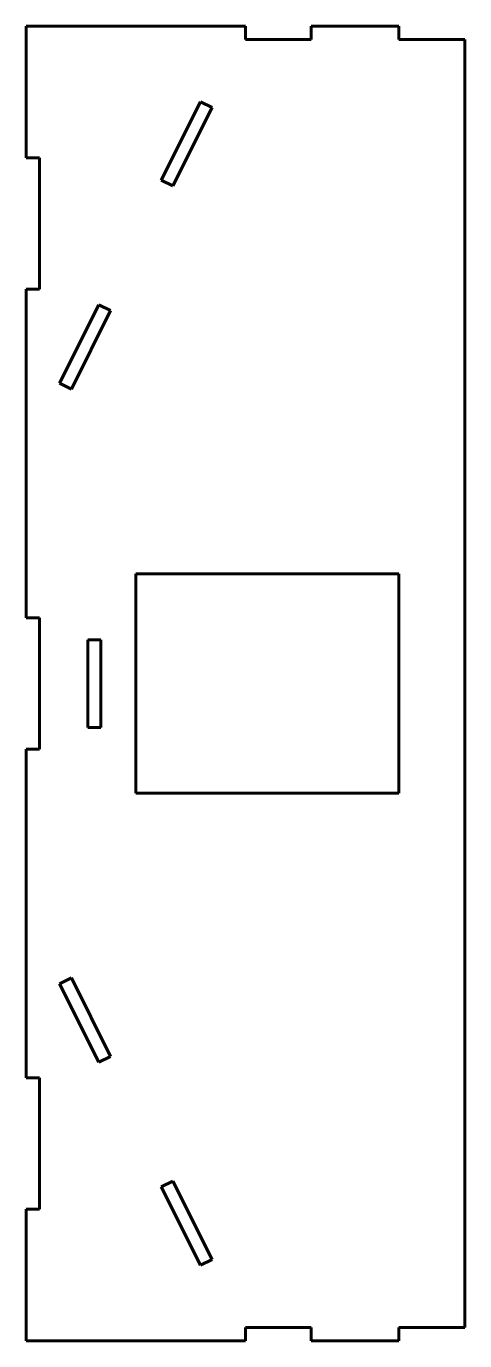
# Model space of a CAD drawing. Header units: millimetres. Extents: x 60 to 160, y 2 to 302.
import ezdxf

# ---------------------------------------------------------------- set-up
doc = ezdxf.new("R2010")
doc.units = ezdxf.units.MM
doc.linetypes.add('K5LT_BASIC', pattern=[0])
doc.layers.add('Системный слой (1)', color=251, linetype='Continuous', true_color=0x6c6c6c)

msp = doc.modelspace()

# ---------------------------------------------------------------- linework, layer by layer
at = {"layer": 'Системный слой (1)', "color": 150, "linetype": 'K5LT_BASIC', "lineweight": 60, "true_color": 0x0080ff}
for p, q in [((109.82, 302.4), (59.82, 302.4)), ((59.82, 302.4), (59.82, 272.4)), ((109.82, 302.4), (109.82, 299.4)), ((144.82, 302.4), (124.82, 302.4)), ((124.82, 299.4), (124.82, 302.4)), ((144.82, 302.4), (144.82, 299.4)), ((109.82, 299.4), (124.82, 299.4)), ((144.82, 299.4), (159.82, 299.4)), ((159.82, 5.4), (159.82, 299.4)), ((99.53, 285.19), (90.58, 267.3)), ((102.21, 283.85), (99.53, 285.19)), ((93.27, 265.96), (102.21, 283.85)), ((62.82, 272.4), (59.82, 272.4)), ((62.82, 242.4), (62.82, 272.4)), ((90.58, 267.3), (93.27, 265.96)), ((59.82, 242.4), (59.82, 167.4)), ((59.82, 242.4), (62.82, 242.4)), ((76.36, 238.85), (67.42, 220.96)), ((70.1, 219.62), (79.05, 237.51)), ((79.05, 237.51), (76.36, 238.85)), ((67.42, 220.96), (70.1, 219.62)), ((84.82, 177.4), (84.82, 127.4)), ((144.82, 177.4), (84.82, 177.4)), ((144.82, 127.4), (144.82, 177.4)), ((62.82, 167.4), (59.82, 167.4)), ((62.82, 137.4), (62.82, 167.4)), ((73.82, 162.4), (73.82, 142.4)), ((76.82, 162.4), (73.82, 162.4)), ((76.82, 142.4), (76.82, 162.4)), ((73.82, 142.4), (76.82, 142.4)), ((59.82, 137.4), (59.82, 62.4)), ((59.82, 137.4), (62.82, 137.4)), ((84.82, 127.4), (144.82, 127.4)), ((70.1, 85.19), (67.42, 83.85)), ((79.05, 67.3), (70.1, 85.19)), ((67.42, 83.85), (76.36, 65.96)), ((76.36, 65.96), (79.05, 67.3)), ((62.82, 62.4), (59.82, 62.4)), ((62.82, 32.4), (62.82, 62.4)), ((93.27, 38.85), (90.58, 37.51)), ((90.58, 37.51), (99.53, 19.62)), ((102.21, 20.96), (93.27, 38.85)), ((59.82, 32.4), (59.82, 2.4)), ((59.82, 32.4), (62.82, 32.4)), ((99.53, 19.62), (102.21, 20.96)), ((109.82, 5.4), (109.82, 2.4)), ((124.82, 5.4), (109.82, 5.4)), ((124.82, 2.4), (124.82, 5.4)), ((159.82, 5.4), (144.82, 5.4)), ((144.82, 5.4), (144.82, 2.4)), ((59.82, 2.4), (109.82, 2.4)), ((124.82, 2.4), (144.82, 2.4))]:
    msp.add_line(p, q, dxfattribs=at)

doc.saveas('drawing.dxf')
